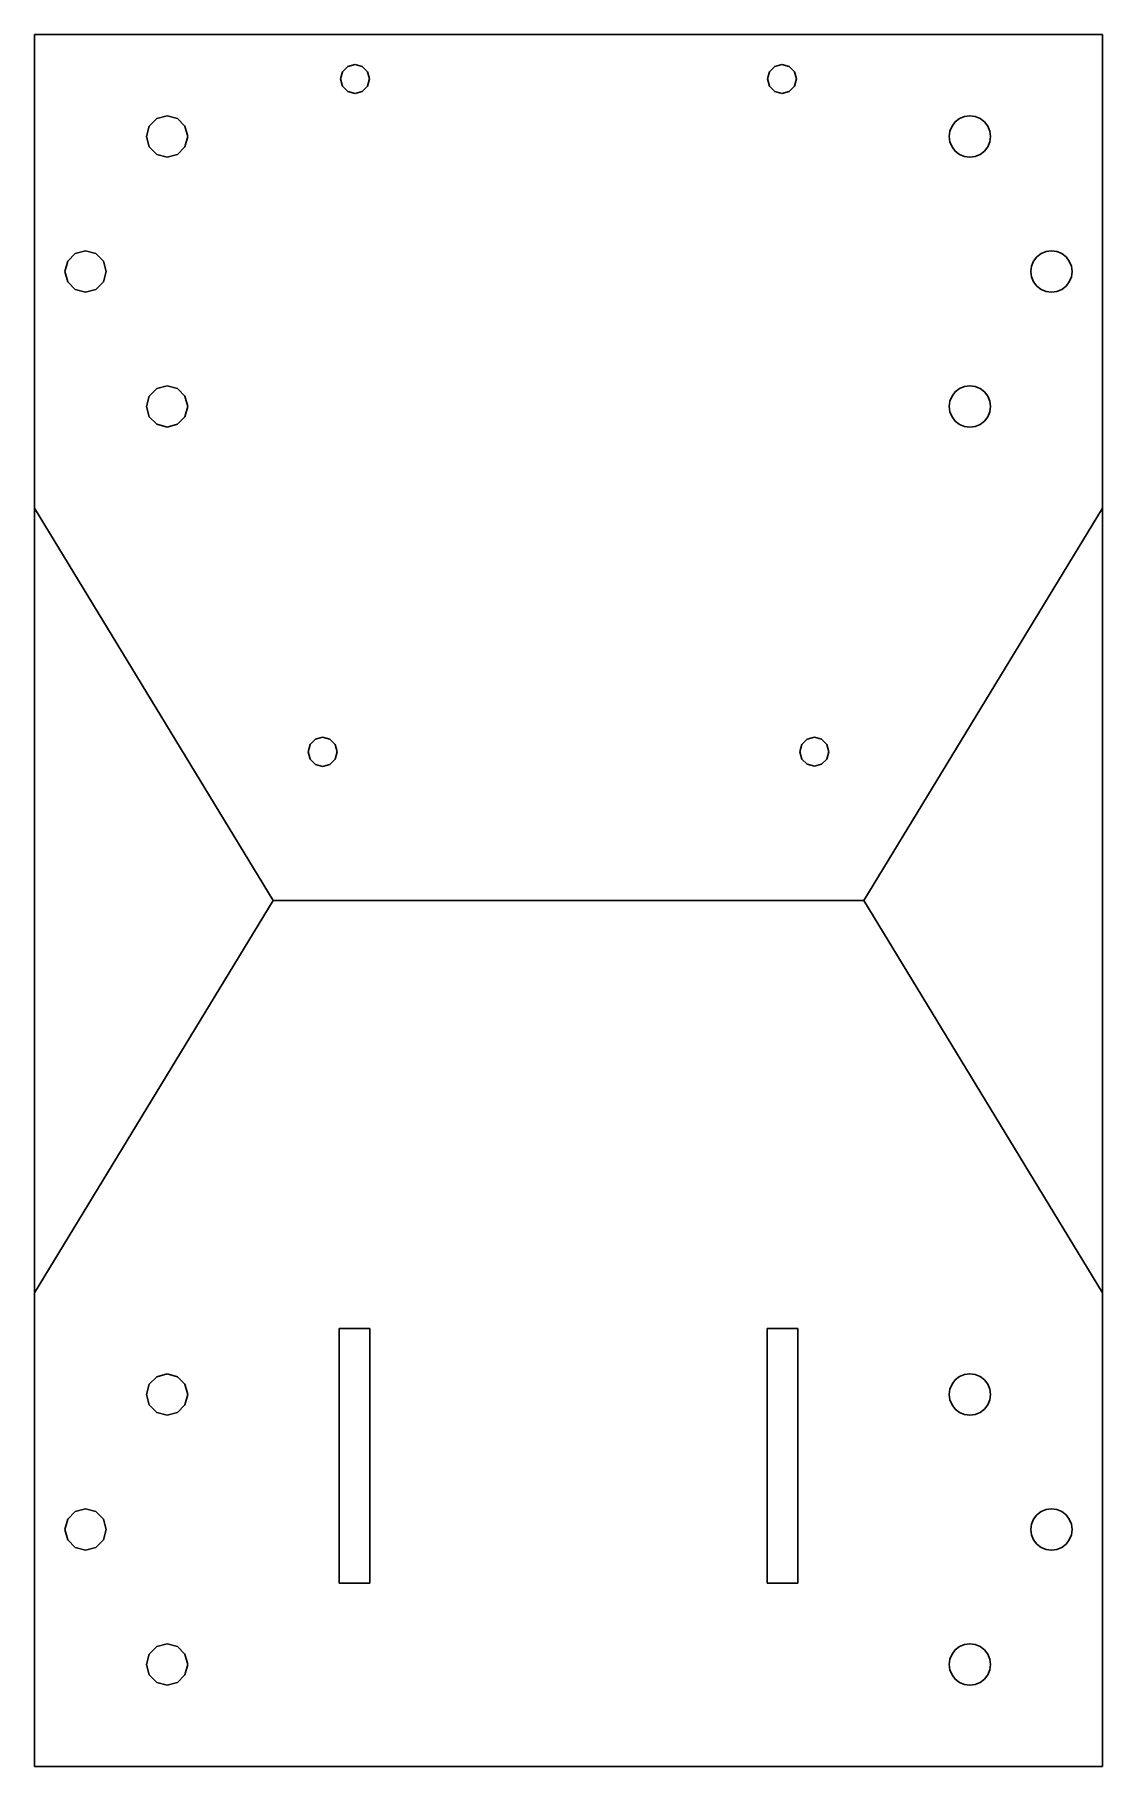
# Model space of a CAD drawing. Extents: x -325 to 2, y 0 to 318.
# Drawn here: x -325.1 to -213.3, y 0 to 181.3 of the extents above.
import ezdxf

# ---------------------------------------------------------------- set-up
doc = ezdxf.new("R2010")
doc.units = 0

msp = doc.modelspace()

# ---------------------------------------------------------------- linework, layer by layer
for p, q in [((-325.12, 131.733), (-325.12, 181.333)), ((-325.12, 181.333), (-213.333, 181.333)), ((-213.333, 131.733), (-213.333, 181.333)), ((-292.341936, 178.013456), (-292.900056, 177.452854)), ((-291.577985, 178.218762), (-292.341936, 178.013456)), ((-290.814034, 178.013456), (-291.577985, 178.218762)), ((-290.255914, 177.452854), (-290.814034, 178.013456)), ((-247.636, 178.007823), (-248.193823, 177.45)), ((-246.874, 178.212), (-247.636, 178.007823)), ((-246.112, 178.007823), (-246.874, 178.212)), ((-245.554177, 177.45), (-246.112, 178.007823)), ((-292.900056, 177.452854), (-293.10197, 176.688)), ((-293.10197, 176.688), (-292.900056, 175.923146)), ((-292.900056, 175.923146), (-292.341936, 175.362544)), ((-290.814034, 175.362544), (-290.255914, 175.923146)), ((-290.054, 176.688), (-290.255914, 177.452854)), ((-290.255914, 175.923146), (-290.054, 176.688)), ((-290.054, 176.688), (-290.054, 176.688)), ((-248.193823, 177.45), (-248.398, 176.688)), ((-248.398, 176.688), (-248.193823, 175.926)), ((-248.193823, 175.926), (-247.636, 175.368177)), ((-246.112, 175.368177), (-245.554177, 175.926)), ((-245.35, 176.688), (-245.554177, 177.45)), ((-245.554177, 175.926), (-245.35, 176.688)), ((-245.35, 176.688), (-245.35, 176.688)), ((-292.341936, 175.362544), (-291.577985, 175.157238)), ((-291.577985, 175.157238), (-290.814034, 175.362544)), ((-247.636, 175.368177), (-246.874, 175.164)), ((-246.874, 175.164), (-246.112, 175.368177)), ((-312.333, 172.537615), (-313.123615, 171.747)), ((-311.253, 172.827), (-312.333, 172.537615)), ((-310.173, 172.537615), (-311.253, 172.827)), ((-309.382385, 171.747), (-310.173, 172.537615)), ((-228.281336, 172.541487), (-228.732339, 172.194058)), ((-227.755264, 172.759108), (-228.281336, 172.541487)), ((-227.199995, 172.831648), (-227.755264, 172.759108)), ((-226.644726, 172.759108), (-227.199995, 172.831648)), ((-226.118654, 172.541487), (-226.644726, 172.759108)), ((-225.667651, 172.194058), (-226.118654, 172.541487)), ((-313.123615, 171.747), (-313.413, 170.667)), ((-313.413, 170.667), (-313.123615, 169.587)), ((-309.093, 170.667), (-309.382385, 171.747)), ((-309.382385, 169.587), (-309.093, 170.667)), ((-309.093, 170.667), (-309.093, 170.667)), ((-229.286228, 171.231508), (-229.35999, 170.667)), ((-229.35999, 170.667), (-229.286228, 170.102492)), ((-229.072157, 171.748963), (-229.286228, 171.231508)), ((-228.732339, 172.194058), (-229.072157, 171.748963)), ((-225.327833, 171.748963), (-225.667651, 172.194058)), ((-225.113762, 171.231508), (-225.327833, 171.748963)), ((-225.04, 170.667), (-225.113762, 171.231508)), ((-225.113762, 170.102492), (-225.04, 170.667)), ((-225.04, 170.667), (-225.04, 170.667)), ((-313.123615, 169.587), (-312.333, 168.796385)), ((-312.333, 168.796385), (-311.253, 168.507)), ((-311.253, 168.507), (-310.173, 168.796385)), ((-310.173, 168.796385), (-309.382385, 169.587)), ((-229.286228, 170.102492), (-229.072157, 169.585037)), ((-229.072157, 169.585037), (-228.732339, 169.139942)), ((-228.732339, 169.139942), (-228.281336, 168.792513)), ((-228.281336, 168.792513), (-227.755264, 168.574892)), ((-226.644726, 168.574892), (-226.118654, 168.792513)), ((-226.118654, 168.792513), (-225.667651, 169.139942)), ((-225.667651, 169.139942), (-225.327833, 169.585037)), ((-225.327833, 169.585037), (-225.113762, 170.102492)), ((-227.755264, 168.574892), (-227.199995, 168.502352)), ((-227.199995, 168.502352), (-226.644726, 168.574892)), ((-320.866, 158.403615), (-321.656615, 157.613)), ((-319.786, 158.693), (-320.866, 158.403615)), ((-318.706, 158.403615), (-319.786, 158.693)), ((-317.915385, 157.613), (-318.706, 158.403615)), ((-220.198339, 158.060058), (-220.538157, 157.614963)), ((-219.747336, 158.407487), (-220.198339, 158.060058)), ((-219.221264, 158.625108), (-219.747336, 158.407487)), ((-218.665995, 158.697648), (-219.221264, 158.625108)), ((-218.110726, 158.625108), (-218.665995, 158.697648)), ((-217.584654, 158.407487), (-218.110726, 158.625108)), ((-217.133651, 158.060058), (-217.584654, 158.407487)), ((-216.793833, 157.614963), (-217.133651, 158.060058)), ((-321.656615, 157.613), (-321.946, 156.533)), ((-321.946, 156.533), (-321.656615, 155.453)), ((-317.626, 156.533), (-317.915385, 157.613)), ((-317.915385, 155.453), (-317.626, 156.533)), ((-317.626, 156.533), (-317.626, 156.533)), ((-220.752228, 157.097508), (-220.82599, 156.533)), ((-220.82599, 156.533), (-220.752228, 155.968492)), ((-220.538157, 157.614963), (-220.752228, 157.097508)), ((-220.752228, 155.968492), (-220.538157, 155.451037)), ((-216.579762, 157.097508), (-216.793833, 157.614963)), ((-216.793833, 155.451037), (-216.579762, 155.968492)), ((-216.506, 156.533), (-216.579762, 157.097508)), ((-216.579762, 155.968492), (-216.506, 156.533)), ((-216.506, 156.533), (-216.506, 156.533)), ((-321.656615, 155.453), (-320.866, 154.662385)), ((-320.866, 154.662385), (-319.786, 154.373)), ((-319.786, 154.373), (-318.706, 154.662385)), ((-318.706, 154.662385), (-317.915385, 155.453)), ((-220.538157, 155.451037), (-220.198339, 155.005942)), ((-220.198339, 155.005942), (-219.747336, 154.658513)), ((-219.747336, 154.658513), (-219.221264, 154.440892)), ((-219.221264, 154.440892), (-218.665995, 154.368352)), ((-218.665995, 154.368352), (-218.110726, 154.440892)), ((-218.110726, 154.440892), (-217.584654, 154.658513)), ((-217.584654, 154.658513), (-217.133651, 155.005942)), ((-217.133651, 155.005942), (-216.793833, 155.451037)), ((-313.123615, 143.48), (-313.413, 142.4)), ((-312.333, 144.270615), (-313.123615, 143.48)), ((-311.253, 144.56), (-312.333, 144.270615)), ((-310.173, 144.270615), (-311.253, 144.56)), ((-309.382385, 143.48), (-310.173, 144.270615)), ((-309.093, 142.4), (-309.382385, 143.48)), ((-229.072157, 143.481963), (-229.286228, 142.964508)), ((-228.732339, 143.927058), (-229.072157, 143.481963)), ((-228.281336, 144.274487), (-228.732339, 143.927058)), ((-227.755264, 144.492108), (-228.281336, 144.274487)), ((-227.199995, 144.564648), (-227.755264, 144.492108)), ((-226.644726, 144.492108), (-227.199995, 144.564648)), ((-226.118654, 144.274487), (-226.644726, 144.492108)), ((-225.667651, 143.927058), (-226.118654, 144.274487)), ((-225.327833, 143.481963), (-225.667651, 143.927058)), ((-225.113762, 142.964508), (-225.327833, 143.481963)), ((-313.413, 142.4), (-313.123615, 141.32)), ((-309.382385, 141.32), (-309.093, 142.4)), ((-309.093, 142.4), (-309.093, 142.4)), ((-229.286228, 142.964508), (-229.35999, 142.4)), ((-229.35999, 142.4), (-229.286228, 141.835492)), ((-229.286228, 141.835492), (-229.072157, 141.318037)), ((-225.327833, 141.318037), (-225.113762, 141.835492)), ((-225.04, 142.4), (-225.113762, 142.964508)), ((-225.113762, 141.835492), (-225.04, 142.4)), ((-225.04, 142.4), (-225.04, 142.4)), ((-313.123615, 141.32), (-312.333, 140.529385)), ((-312.333, 140.529385), (-311.253, 140.24)), ((-311.253, 140.24), (-310.173, 140.529385)), ((-310.173, 140.529385), (-309.382385, 141.32)), ((-229.072157, 141.318037), (-228.732339, 140.872942)), ((-228.732339, 140.872942), (-228.281336, 140.525513)), ((-228.281336, 140.525513), (-227.755264, 140.307892)), ((-227.755264, 140.307892), (-227.199995, 140.235352)), ((-227.199995, 140.235352), (-226.644726, 140.307892)), ((-226.644726, 140.307892), (-226.118654, 140.525513)), ((-226.118654, 140.525513), (-225.667651, 140.872942)), ((-225.667651, 140.872942), (-225.327833, 141.318037)), ((-325.12, 131.733), (-300.163, 90.6668)), ((-325.12, 131.733), (-325.12, 49.6001)), ((-213.333, 131.733), (-238.291, 90.6668)), ((-213.333, 131.733), (-213.333, 49.6001)), ((-296.287056, 107.009854), (-296.48897, 106.245)), ((-295.728936, 107.570456), (-296.287056, 107.009854)), ((-294.964985, 107.775762), (-295.728936, 107.570456)), ((-294.201034, 107.570456), (-294.964985, 107.775762)), ((-293.642914, 107.009854), (-294.201034, 107.570456)), ((-293.441, 106.245), (-293.642914, 107.009854)), ((-244.807823, 107.007), (-245.012, 106.245)), ((-244.25, 107.564823), (-244.807823, 107.007)), ((-243.488, 107.769), (-244.25, 107.564823)), ((-242.726, 107.564823), (-243.488, 107.769)), ((-242.168177, 107.007), (-242.726, 107.564823)), ((-241.964, 106.245), (-242.168177, 107.007)), ((-296.48897, 106.245), (-296.287056, 105.480146)), ((-296.287056, 105.480146), (-295.728936, 104.919544)), ((-294.201034, 104.919544), (-293.642914, 105.480146)), ((-293.642914, 105.480146), (-293.441, 106.245)), ((-293.441, 106.245), (-293.441, 106.245)), ((-245.012, 106.245), (-244.807823, 105.483)), ((-244.807823, 105.483), (-244.25, 104.925177)), ((-242.726, 104.925177), (-242.168177, 105.483)), ((-242.168177, 105.483), (-241.964, 106.245)), ((-241.964, 106.245), (-241.964, 106.245)), ((-295.728936, 104.919544), (-294.964985, 104.714238)), ((-294.964985, 104.714238), (-294.201034, 104.919544)), ((-244.25, 104.925177), (-243.488, 104.721)), ((-243.488, 104.721), (-242.726, 104.925177)), ((-300.162, 90.6668), (-325.12, 49.6002)), ((-238.291, 90.6668), (-300.162, 90.6668)), ((-213.333, 49.6002), (-238.291, 90.6668)), ((-325.12, 49.6002), (-325.12, 0.000249)), ((-213.333, 0.000249), (-213.333, 49.6002)), ((-213.333, 49.6002), (-213.333, 49.6002)), ((-293.226, 19.2002), (-293.226, 45.8669)), ((-293.226, 45.8669), (-290.026, 45.8669)), ((-290.026, 45.8669), (-290.026, 19.2002)), ((-290.026, 45.8669), (-290.026, 45.8669)), ((-248.426, 19.2002), (-248.426, 45.8669)), ((-248.426, 45.8669), (-245.226, 45.8669)), ((-245.226, 45.8669), (-245.226, 19.2002)), ((-245.226, 45.8669), (-245.226, 45.8669)), ((-313.123615, 40.0136), (-313.413, 38.9336)), ((-312.333, 40.804215), (-313.123615, 40.0136)), ((-311.253, 41.0936), (-312.333, 40.804215)), ((-310.173, 40.804215), (-311.253, 41.0936)), ((-309.382385, 40.0136), (-310.173, 40.804215)), ((-309.093, 38.9336), (-309.382385, 40.0136)), ((-229.072157, 40.015563), (-229.286228, 39.498108)), ((-228.732339, 40.460658), (-229.072157, 40.015563)), ((-228.281336, 40.808087), (-228.732339, 40.460658)), ((-227.755264, 41.025708), (-228.281336, 40.808087)), ((-227.199995, 41.098248), (-227.755264, 41.025708)), ((-226.644726, 41.025708), (-227.199995, 41.098248)), ((-226.118654, 40.808087), (-226.644726, 41.025708)), ((-225.667651, 40.460658), (-226.118654, 40.808087)), ((-225.327833, 40.015563), (-225.667651, 40.460658)), ((-225.113762, 39.498108), (-225.327833, 40.015563)), ((-313.413, 38.9336), (-313.123615, 37.8536)), ((-309.382385, 37.8536), (-309.093, 38.9336)), ((-309.093, 38.9336), (-309.093, 38.9336)), ((-229.286228, 39.498108), (-229.35999, 38.9336)), ((-229.35999, 38.9336), (-229.286228, 38.369092)), ((-229.286228, 38.369092), (-229.072157, 37.851637)), ((-225.327833, 37.851637), (-225.113762, 38.369092)), ((-225.04, 38.9336), (-225.113762, 39.498108)), ((-225.113762, 38.369092), (-225.04, 38.9336)), ((-225.04, 38.9336), (-225.04, 38.9336)), ((-313.123615, 37.8536), (-312.333, 37.062985)), ((-312.333, 37.062985), (-311.253, 36.7736)), ((-311.253, 36.7736), (-310.173, 37.062985)), ((-310.173, 37.062985), (-309.382385, 37.8536)), ((-229.072157, 37.851637), (-228.732339, 37.406542)), ((-228.732339, 37.406542), (-228.281336, 37.059113)), ((-228.281336, 37.059113), (-227.755264, 36.841492)), ((-227.755264, 36.841492), (-227.199995, 36.768952)), ((-227.199995, 36.768952), (-226.644726, 36.841492)), ((-226.644726, 36.841492), (-226.118654, 37.059113)), ((-226.118654, 37.059113), (-225.667651, 37.406542)), ((-225.667651, 37.406542), (-225.327833, 37.851637)), ((-321.656615, 25.8802), (-321.946, 24.8002)), ((-320.866, 26.670815), (-321.656615, 25.8802)), ((-319.786, 26.9602), (-320.866, 26.670815)), ((-318.706, 26.670815), (-319.786, 26.9602)), ((-317.915385, 25.8802), (-318.706, 26.670815)), ((-317.626, 24.8002), (-317.915385, 25.8802)), ((-220.538157, 25.882163), (-220.752228, 25.364708)), ((-220.198339, 26.327258), (-220.538157, 25.882163)), ((-219.747336, 26.674687), (-220.198339, 26.327258)), ((-219.221264, 26.892308), (-219.747336, 26.674687)), ((-218.665995, 26.964848), (-219.221264, 26.892308)), ((-218.110726, 26.892308), (-218.665995, 26.964848)), ((-217.584654, 26.674687), (-218.110726, 26.892308)), ((-217.133651, 26.327258), (-217.584654, 26.674687)), ((-216.793833, 25.882163), (-217.133651, 26.327258)), ((-216.579762, 25.364708), (-216.793833, 25.882163)), ((-321.946, 24.8002), (-321.656615, 23.7202)), ((-321.656615, 23.7202), (-320.866, 22.929585)), ((-318.706, 22.929585), (-317.915385, 23.7202)), ((-317.915385, 23.7202), (-317.626, 24.8002)), ((-317.626, 24.8002), (-317.626, 24.8002)), ((-220.752228, 25.364708), (-220.82599, 24.8002)), ((-220.82599, 24.8002), (-220.752228, 24.235692)), ((-220.752228, 24.235692), (-220.538157, 23.718237)), ((-220.538157, 23.718237), (-220.198339, 23.273142)), ((-217.133651, 23.273142), (-216.793833, 23.718237)), ((-216.793833, 23.718237), (-216.579762, 24.235692)), ((-216.506, 24.8002), (-216.579762, 25.364708)), ((-216.579762, 24.235692), (-216.506, 24.8002)), ((-216.506, 24.8002), (-216.506, 24.8002)), ((-320.866, 22.929585), (-319.786, 22.6402)), ((-319.786, 22.6402), (-318.706, 22.929585)), ((-220.198339, 23.273142), (-219.747336, 22.925713)), ((-219.747336, 22.925713), (-219.221264, 22.708092)), ((-219.221264, 22.708092), (-218.665995, 22.635552)), ((-218.665995, 22.635552), (-218.110726, 22.708092)), ((-218.110726, 22.708092), (-217.584654, 22.925713)), ((-217.584654, 22.925713), (-217.133651, 23.273142)), ((-290.026, 19.2002), (-293.226, 19.2002)), ((-245.226, 19.2002), (-248.426, 19.2002)), ((-311.253, 12.8269), (-312.333, 12.537515)), ((-310.173, 12.537515), (-311.253, 12.8269)), ((-227.755264, 12.759008), (-228.281336, 12.541387)), ((-227.199995, 12.831548), (-227.755264, 12.759008)), ((-226.644726, 12.759008), (-227.199995, 12.831548)), ((-226.118654, 12.541387), (-226.644726, 12.759008)), ((-313.123615, 11.7469), (-313.413, 10.6669)), ((-312.333, 12.537515), (-313.123615, 11.7469)), ((-309.382385, 11.7469), (-310.173, 12.537515)), ((-309.093, 10.6669), (-309.382385, 11.7469)), ((-229.286228, 11.231408), (-229.35999, 10.6669)), ((-229.072157, 11.748863), (-229.286228, 11.231408)), ((-228.732339, 12.193958), (-229.072157, 11.748863)), ((-228.281336, 12.541387), (-228.732339, 12.193958)), ((-225.667651, 12.193958), (-226.118654, 12.541387)), ((-225.327833, 11.748863), (-225.667651, 12.193958)), ((-225.113762, 11.231408), (-225.327833, 11.748863)), ((-225.04, 10.6669), (-225.113762, 11.231408)), ((-313.413, 10.6669), (-313.123615, 9.5869)), ((-313.123615, 9.5869), (-312.333, 8.796285)), ((-310.173, 8.796285), (-309.382385, 9.5869)), ((-309.382385, 9.5869), (-309.093, 10.6669)), ((-309.093, 10.6669), (-309.093, 10.6669)), ((-229.35999, 10.6669), (-229.286228, 10.102392)), ((-229.286228, 10.102392), (-229.072157, 9.584937)), ((-229.072157, 9.584937), (-228.732339, 9.139842)), ((-228.732339, 9.139842), (-228.281336, 8.792413)), ((-226.118654, 8.792413), (-225.667651, 9.139842)), ((-225.667651, 9.139842), (-225.327833, 9.584937)), ((-225.327833, 9.584937), (-225.113762, 10.102392)), ((-225.113762, 10.102392), (-225.04, 10.6669)), ((-225.04, 10.6669), (-225.04, 10.6669)), ((-312.333, 8.796285), (-311.253, 8.5069)), ((-311.253, 8.5069), (-310.173, 8.796285)), ((-228.281336, 8.792413), (-227.755264, 8.574792)), ((-227.755264, 8.574792), (-227.199995, 8.502252)), ((-227.199995, 8.502252), (-226.644726, 8.574792)), ((-226.644726, 8.574792), (-226.118654, 8.792413)), ((-325.12, 0.000249), (-213.333, 0.000249))]:
    msp.add_line(p, q)

doc.saveas('drawing.dxf')
